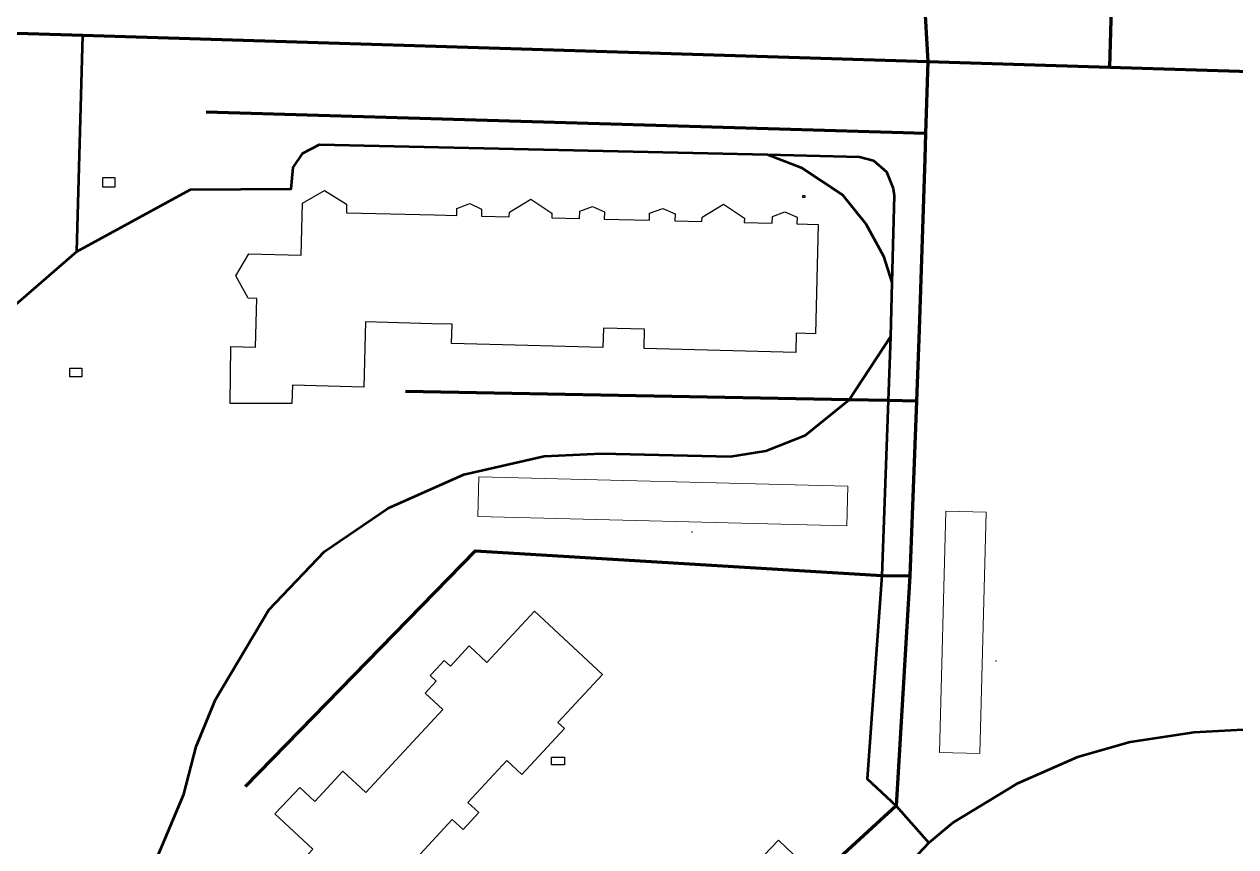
# Model space of a CAD drawing. Header units: centimetres. Extents: x 26.9 to 124.4, y 28.5 to 87.2.
# Drawn here: x 45.36 to 72.88, y 57.93 to 76.62 of the extents above; entities that cross this region are included whole.
import ezdxf
from ezdxf.lldxf.tags import DXFTag

# ---------------------------------------------------------------- set-up
doc = ezdxf.new("R2010")
doc.units = ezdxf.units.CM
doc.header["$MEASUREMENT"] = 0
doc.header["$XCLIPFRAME"] = 0
doc.layers.add('layer 1', color=7, linetype='Continuous')
tags = doc.linetypes.add('New Line11', pattern=[0.5, 0.1, -0.2, 0.1, -0.1]).pattern_tags.tags
tags[10:11] = [DXFTag(74, 4), DXFTag(75, 0), DXFTag(340, '0'), DXFTag(46, 1.0), DXFTag(50, 0.0), DXFTag(44, 0.0), DXFTag(45, 0.0)]
tags[8:9] = [DXFTag(74, 4), DXFTag(75, 0), DXFTag(340, '0'), DXFTag(46, 1.0), DXFTag(50, 0.0), DXFTag(44, 0.0), DXFTag(45, 0.0)]
tags[6:7] = [DXFTag(74, 4), DXFTag(75, 0), DXFTag(340, '0'), DXFTag(46, 1.0), DXFTag(50, 0.0), DXFTag(44, 0.0), DXFTag(45, 0.0)]
tags[4:5] = [DXFTag(74, 4), DXFTag(75, 0), DXFTag(340, '0'), DXFTag(46, 1.0), DXFTag(50, 0.0), DXFTag(44, 0.0), DXFTag(45, 0.0)]
tags = doc.linetypes.add('New Line12', pattern=[0.5, 0.1, -0.2, 0.1, -0.1]).pattern_tags.tags
tags[10:11] = [DXFTag(74, 4), DXFTag(75, 0), DXFTag(340, '0'), DXFTag(46, 1.0), DXFTag(50, 0.0), DXFTag(44, 0.0), DXFTag(45, 0.0)]
tags[8:9] = [DXFTag(74, 4), DXFTag(75, 0), DXFTag(340, '0'), DXFTag(46, 1.0), DXFTag(50, 0.0), DXFTag(44, 0.0), DXFTag(45, 0.0)]
tags[6:7] = [DXFTag(74, 4), DXFTag(75, 0), DXFTag(340, '0'), DXFTag(46, 1.0), DXFTag(50, 0.0), DXFTag(44, 0.0), DXFTag(45, 0.0)]
tags[4:5] = [DXFTag(74, 4), DXFTag(75, 0), DXFTag(340, '0'), DXFTag(46, 1.0), DXFTag(50, 0.0), DXFTag(44, 0.0), DXFTag(45, 0.0)]
tags = doc.linetypes.add('New Line13', pattern=[0.5, 0.1, -0.2, 0.1, -0.1]).pattern_tags.tags
tags[10:11] = [DXFTag(74, 4), DXFTag(75, 0), DXFTag(340, '0'), DXFTag(46, 1.0), DXFTag(50, 0.0), DXFTag(44, 0.0), DXFTag(45, 0.0)]
tags[8:9] = [DXFTag(74, 4), DXFTag(75, 0), DXFTag(340, '0'), DXFTag(46, 1.0), DXFTag(50, 0.0), DXFTag(44, 0.0), DXFTag(45, 0.0)]
tags[6:7] = [DXFTag(74, 4), DXFTag(75, 0), DXFTag(340, '0'), DXFTag(46, 1.0), DXFTag(50, 0.0), DXFTag(44, 0.0), DXFTag(45, 0.0)]
tags[4:5] = [DXFTag(74, 4), DXFTag(75, 0), DXFTag(340, '0'), DXFTag(46, 1.0), DXFTag(50, 0.0), DXFTag(44, 0.0), DXFTag(45, 0.0)]
tags = doc.linetypes.add('New Line16', pattern=[0.5, 0.1, -0.2, 0.1, -0.1]).pattern_tags.tags
tags[10:11] = [DXFTag(74, 4), DXFTag(75, 0), DXFTag(340, '0'), DXFTag(46, 1.0), DXFTag(50, 0.0), DXFTag(44, 0.0), DXFTag(45, 0.0)]
tags[8:9] = [DXFTag(74, 4), DXFTag(75, 0), DXFTag(340, '0'), DXFTag(46, 1.0), DXFTag(50, 0.0), DXFTag(44, 0.0), DXFTag(45, 0.0)]
tags[6:7] = [DXFTag(74, 4), DXFTag(75, 0), DXFTag(340, '0'), DXFTag(46, 1.0), DXFTag(50, 0.0), DXFTag(44, 0.0), DXFTag(45, 0.0)]
tags[4:5] = [DXFTag(74, 4), DXFTag(75, 0), DXFTag(340, '0'), DXFTag(46, 1.0), DXFTag(50, 0.0), DXFTag(44, 0.0), DXFTag(45, 0.0)]
tags = doc.linetypes.add('New Line18', pattern=[0.5, 0.1, -0.2, 0.1, -0.1]).pattern_tags.tags
tags[10:11] = [DXFTag(74, 4), DXFTag(75, 0), DXFTag(340, '0'), DXFTag(46, 1.0), DXFTag(50, 0.0), DXFTag(44, 0.0), DXFTag(45, 0.0)]
tags[8:9] = [DXFTag(74, 4), DXFTag(75, 0), DXFTag(340, '0'), DXFTag(46, 1.0), DXFTag(50, 0.0), DXFTag(44, 0.0), DXFTag(45, 0.0)]
tags[6:7] = [DXFTag(74, 4), DXFTag(75, 0), DXFTag(340, '0'), DXFTag(46, 1.0), DXFTag(50, 0.0), DXFTag(44, 0.0), DXFTag(45, 0.0)]
tags[4:5] = [DXFTag(74, 4), DXFTag(75, 0), DXFTag(340, '0'), DXFTag(46, 1.0), DXFTag(50, 0.0), DXFTag(44, 0.0), DXFTag(45, 0.0)]
picture_1 = doc.add_image_def('image11.jpg', size_in_pixel=(1392, 1017))
picture_2 = doc.add_image_def('image12.jpg', size_in_pixel=(1402, 1152))
picture_3 = doc.add_image_def('image13.jpg', size_in_pixel=(1546, 904))
picture_4 = doc.add_image_def('image18.jpg', size_in_pixel=(212, 218))
picture_5 = doc.add_image_def('image35.jpg', size_in_pixel=(25, 33))
picture_6 = doc.add_image_def('image40.jpg', size_in_pixel=(25, 33))

msp = doc.modelspace()

# ---------------------------------------------------------------- linework, layer by layer
at = {"layer": 'layer 1', "color": 7, "lineweight": 120}
for points, knots in [([(70.02, 75.645), (70.02, 75.645), (70.108, 78.884), (70.108, 78.884), (70.108, 78.884), (70.108, 78.884), (69.913, 80.028), (69.913, 80.028), (69.913, 80.028), (69.913, 80.028), (69.144, 80.667), (69.144, 80.667), (69.144, 80.667), (69.144, 80.667), (41.897, 81.338), (41.897, 81.338)], [0, 0, 0, 0, 0.2, 0.2, 0.2, 0.2, 0.4, 0.4, 0.4, 0.4, 0.6, 0.6, 0.6, 0.6, 1, 1, 1, 1]), ([(33.623, 76.309), (33.623, 76.309), (35.401, 76.393), (35.401, 76.393), (35.401, 76.393), (35.401, 76.393), (38.679, 76.619), (38.679, 76.619), (38.679, 76.619), (38.679, 76.619), (46.689, 76.371), (46.689, 76.371), (46.689, 76.371), (46.689, 76.371), (65.884, 75.78), (65.884, 75.78), (65.884, 75.78), (65.884, 75.78), (70.02, 75.645), (70.02, 75.645), (70.02, 75.645), (70.02, 75.645), (89.423, 75.052), (89.423, 75.052), (89.423, 75.052), (89.423, 75.052), (90.117, 75.031), (90.117, 75.031), (90.117, 75.031), (90.117, 75.031), (91.102, 75), (91.102, 75), (91.102, 75), (91.102, 75), (100.907, 74.697), (100.907, 74.697), (100.907, 74.697), (100.907, 74.697), (106.338, 74.53), (106.338, 74.53), (106.338, 74.53), (106.338, 74.53), (120.588, 73.664), (120.588, 73.664)], [0, 0, 0, 0, 0.083333, 0.083333, 0.083333, 0.083333, 0.166667, 0.166667, 0.166667, 0.166667, 0.25, 0.25, 0.25, 0.25, 0.333333, 0.333333, 0.333333, 0.333333, 0.416667, 0.416667, 0.416667, 0.416667, 0.5, 0.5, 0.5, 0.5, 0.583333, 0.583333, 0.583333, 0.583333, 0.666667, 0.666667, 0.666667, 0.666667, 0.75, 0.75, 0.75, 0.75, 0.833333, 0.833333, 0.833333, 0.833333, 1, 1, 1, 1])]:
    msp.add_open_spline(points, degree=3, knots=knots, dxfattribs=at)
at = {"layer": 'layer 1', "color": 9, "lineweight": 211}
for points, knots in [([(65.695, 79.05), (65.695, 79.05), (65.884, 75.78), (65.884, 75.78), (65.884, 75.78), (65.884, 75.78), (65.831, 74.143), (65.831, 74.143), (65.831, 74.143), (65.831, 74.143), (65.812, 73.575), (65.812, 73.575), (65.812, 73.575), (65.812, 73.575), (65.684, 69.682), (65.684, 69.682), (65.684, 69.682), (65.684, 69.682), (65.623, 68.06), (65.623, 68.06), (65.623, 68.06), (65.623, 68.06), (65.471, 64.089), (65.471, 64.089), (65.471, 64.089), (65.471, 64.089), (65.166, 58.862), (65.166, 58.862), (65.166, 58.862), (65.166, 58.862), (57.304, 51.649), (57.304, 51.649), (57.304, 51.649), (57.304, 51.649), (55.916, 50.38), (55.916, 50.38), (55.916, 50.38), (55.916, 50.38), (53.843, 48.38), (53.843, 48.38)], [0, 0, 0, 0, 0.090909, 0.090909, 0.090909, 0.090909, 0.181818, 0.181818, 0.181818, 0.181818, 0.272727, 0.272727, 0.272727, 0.272727, 0.363636, 0.363636, 0.363636, 0.363636, 0.454545, 0.454545, 0.454545, 0.454545, 0.545455, 0.545455, 0.545455, 0.545455, 0.636364, 0.636364, 0.636364, 0.636364, 0.727273, 0.727273, 0.727273, 0.727273, 0.818182, 0.818182, 0.818182, 0.818182, 1, 1, 1, 1]), ([(65.623, 68.06), (65.623, 68.06), (64.984, 68.072), (64.984, 68.072), (64.984, 68.072), (64.984, 68.072), (64.099, 68.089), (64.099, 68.089), (64.099, 68.089), (64.099, 68.089), (54.02, 68.277), (54.02, 68.277)], [0, 0, 0, 0, 0.25, 0.25, 0.25, 0.25, 0.5, 0.5, 0.5, 0.5, 1, 1, 1, 1]), ([(50.386, 59.297), (50.386, 59.297), (55.611, 64.659), (55.611, 64.659), (55.611, 64.659), (55.611, 64.659), (64.839, 64.097), (64.839, 64.097), (64.839, 64.097), (64.839, 64.097), (65.471, 64.089), (65.471, 64.089)], [0, 0, 0, 0, 0.25, 0.25, 0.25, 0.25, 0.5, 0.5, 0.5, 0.5, 1, 1, 1, 1])]:
    msp.add_open_spline(points, degree=3, knots=knots, dxfattribs=at)
at = {"layer": 'layer 1', "color": 7, "lineweight": 211}
for points, knots in [([(65.695, 79.05), (65.695, 79.05), (65.884, 75.78), (65.884, 75.78), (65.884, 75.78), (65.884, 75.78), (65.831, 74.143), (65.831, 74.143), (65.831, 74.143), (65.831, 74.143), (65.812, 73.575), (65.812, 73.575), (65.812, 73.575), (65.812, 73.575), (65.684, 69.682), (65.684, 69.682), (65.684, 69.682), (65.684, 69.682), (65.623, 68.06), (65.623, 68.06), (65.623, 68.06), (65.623, 68.06), (65.471, 64.089), (65.471, 64.089), (65.471, 64.089), (65.471, 64.089), (65.166, 58.862), (65.166, 58.862), (65.166, 58.862), (65.166, 58.862), (57.304, 51.649), (57.304, 51.649), (57.304, 51.649), (57.304, 51.649), (55.916, 50.38), (55.916, 50.38), (55.916, 50.38), (55.916, 50.38), (53.843, 48.38), (53.843, 48.38)], [0, 0, 0, 0, 0.090909, 0.090909, 0.090909, 0.090909, 0.181818, 0.181818, 0.181818, 0.181818, 0.272727, 0.272727, 0.272727, 0.272727, 0.363636, 0.363636, 0.363636, 0.363636, 0.454545, 0.454545, 0.454545, 0.454545, 0.545455, 0.545455, 0.545455, 0.545455, 0.636364, 0.636364, 0.636364, 0.636364, 0.727273, 0.727273, 0.727273, 0.727273, 0.818182, 0.818182, 0.818182, 0.818182, 1, 1, 1, 1]), ([(65.623, 68.06), (65.623, 68.06), (64.984, 68.072), (64.984, 68.072), (64.984, 68.072), (64.984, 68.072), (64.099, 68.089), (64.099, 68.089), (64.099, 68.089), (64.099, 68.089), (54.02, 68.277), (54.02, 68.277)], [0, 0, 0, 0, 0.25, 0.25, 0.25, 0.25, 0.5, 0.5, 0.5, 0.5, 1, 1, 1, 1]), ([(50.386, 59.297), (50.386, 59.297), (55.611, 64.659), (55.611, 64.659), (55.611, 64.659), (55.611, 64.659), (64.839, 64.097), (64.839, 64.097), (64.839, 64.097), (64.839, 64.097), (65.471, 64.089), (65.471, 64.089)], [0, 0, 0, 0, 0.25, 0.25, 0.25, 0.25, 0.5, 0.5, 0.5, 0.5, 1, 1, 1, 1])]:
    msp.add_open_spline(points, degree=3, knots=knots, dxfattribs=at)
at = {"layer": 'layer 1', "color": 11, "linetype": 'New Line16', "lineweight": 53}
msp.add_open_spline([(40.886, 55.65), (40.886, 55.65), (40.982, 61.454), (40.982, 61.454), (40.982, 61.454), (40.982, 61.454), (41.251, 63.559), (41.251, 63.559), (41.251, 63.559), (41.251, 63.559), (41.807, 65.393), (41.807, 65.393), (41.807, 65.393), (41.807, 65.393), (43.12, 67.983), (43.12, 67.983), (43.12, 67.983), (43.12, 67.983), (44.71, 69.867), (44.71, 69.867), (44.71, 69.867), (44.71, 69.867), (46.554, 71.458), (46.554, 71.458), (46.554, 71.458), (46.554, 71.458), (46.689, 76.371), (46.689, 76.371)], degree=3, knots=[0, 0, 0, 0, 0.125, 0.125, 0.125, 0.125, 0.25, 0.25, 0.25, 0.25, 0.375, 0.375, 0.375, 0.375, 0.5, 0.5, 0.5, 0.5, 0.625, 0.625, 0.625, 0.625, 0.75, 0.75, 0.75, 0.75, 1, 1, 1, 1], dxfattribs=at)
at = {"layer": 'layer 1', "color": 9, "lineweight": 211}
msp.add_open_spline([(65.831, 74.143), (65.831, 74.143), (49.488, 74.626), (49.488, 74.626)], degree=3, dxfattribs=at)
at = {"layer": 'layer 1', "color": 7, "lineweight": 211}
msp.add_open_spline([(65.831, 74.143), (65.831, 74.143), (49.488, 74.626), (49.488, 74.626)], degree=3, dxfattribs=at)
at = {"layer": 'layer 1', "color": 11, "linetype": 'New Line12', "lineweight": 53}
msp.add_open_spline([(46.554, 71.458), (46.554, 71.458), (49.136, 72.864), (49.136, 72.864), (49.136, 72.864), (49.136, 72.864), (51.42, 72.881), (51.42, 72.881), (51.42, 72.881), (51.42, 72.881), (51.469, 73.367), (51.469, 73.367), (51.469, 73.367), (51.469, 73.367), (51.688, 73.696), (51.688, 73.696), (51.688, 73.696), (51.688, 73.696), (52.063, 73.893), (52.063, 73.893), (52.063, 73.893), (52.063, 73.893), (62.237, 73.66), (62.237, 73.66), (62.237, 73.66), (62.237, 73.66), (64.333, 73.611), (64.333, 73.611), (64.333, 73.611), (64.333, 73.611), (64.648, 73.524), (64.648, 73.524), (64.648, 73.524), (64.648, 73.524), (64.944, 73.266), (64.944, 73.266), (64.944, 73.266), (64.944, 73.266), (65.094, 72.887), (65.094, 72.887), (65.094, 72.887), (65.094, 72.887), (65.118, 72.731), (65.118, 72.731), (65.118, 72.731), (65.118, 72.731), (65.067, 70.754), (65.067, 70.754), (65.067, 70.754), (65.067, 70.754), (65.036, 69.521), (65.036, 69.521), (65.036, 69.521), (65.036, 69.521), (64.984, 68.072), (64.984, 68.072), (64.984, 68.072), (64.984, 68.072), (64.839, 64.097), (64.839, 64.097), (64.839, 64.097), (64.839, 64.097), (64.506, 59.472), (64.506, 59.472), (64.506, 59.472), (64.506, 59.472), (65.166, 58.862), (65.166, 58.862), (65.166, 58.862), (65.166, 58.862), (65.905, 58.019), (65.905, 58.019)], degree=3, knots=[0, 0, 0, 0, 0.052632, 0.052632, 0.052632, 0.052632, 0.105263, 0.105263, 0.105263, 0.105263, 0.157895, 0.157895, 0.157895, 0.157895, 0.210526, 0.210526, 0.210526, 0.210526, 0.263158, 0.263158, 0.263158, 0.263158, 0.315789, 0.315789, 0.315789, 0.315789, 0.368421, 0.368421, 0.368421, 0.368421, 0.421053, 0.421053, 0.421053, 0.421053, 0.473684, 0.473684, 0.473684, 0.473684, 0.526316, 0.526316, 0.526316, 0.526316, 0.578947, 0.578947, 0.578947, 0.578947, 0.631579, 0.631579, 0.631579, 0.631579, 0.684211, 0.684211, 0.684211, 0.684211, 0.736842, 0.736842, 0.736842, 0.736842, 0.789474, 0.789474, 0.789474, 0.789474, 0.842105, 0.842105, 0.842105, 0.842105, 0.894737, 0.894737, 0.894737, 0.894737, 1, 1, 1, 1], dxfattribs=at)
at = {"layer": 'layer 1', "color": 11, "linetype": 'New Line18', "lineweight": 53}
msp.add_open_spline([(62.237, 73.66), (62.237, 73.66), (63.009, 73.368), (63.009, 73.368), (63.009, 73.368), (63.009, 73.368), (63.948, 72.743), (63.948, 72.743), (63.948, 72.743), (63.948, 72.743), (64.473, 72.091), (64.473, 72.091), (64.473, 72.091), (64.473, 72.091), (64.876, 71.354), (64.876, 71.354), (64.876, 71.354), (64.876, 71.354), (65.067, 70.754), (65.067, 70.754)], degree=3, knots=[0, 0, 0, 0, 0.166667, 0.166667, 0.166667, 0.166667, 0.333333, 0.333333, 0.333333, 0.333333, 0.5, 0.5, 0.5, 0.5, 0.666667, 0.666667, 0.666667, 0.666667, 1, 1, 1, 1], dxfattribs=at)
at = {"layer": 'layer 1', "color": 253, "lineweight": 25}
for points, knots in [([(50.038, 68.006), (50.038, 68.006), (51.438, 68.004), (51.438, 68.004), (51.438, 68.004), (51.438, 68.004), (51.449, 68.418), (51.449, 68.418), (51.449, 68.418), (51.449, 68.418), (53.071, 68.374), (53.071, 68.374), (53.071, 68.374), (53.071, 68.374), (53.11, 69.857), (53.11, 69.857), (53.11, 69.857), (53.11, 69.857), (53.617, 69.844), (53.617, 69.844), (53.617, 69.844), (53.617, 69.844), (54.616, 69.818), (54.616, 69.818), (54.616, 69.818), (54.616, 69.818), (55.076, 69.807), (55.076, 69.807), (55.076, 69.807), (55.076, 69.807), (55.065, 69.366), (55.065, 69.366), (55.065, 69.366), (55.065, 69.366), (56.794, 69.32), (56.794, 69.32), (56.794, 69.32), (56.794, 69.32), (58.503, 69.276), (58.503, 69.276), (58.503, 69.276), (58.503, 69.276), (58.515, 69.716), (58.515, 69.716), (58.515, 69.716), (58.515, 69.716), (59.45, 69.692), (59.45, 69.692), (59.45, 69.692), (59.45, 69.692), (59.438, 69.251), (59.438, 69.251), (59.438, 69.251), (59.438, 69.251), (61.163, 69.206), (61.163, 69.206), (61.163, 69.206), (61.163, 69.206), (62.881, 69.161), (62.881, 69.161), (62.881, 69.161), (62.881, 69.161), (62.893, 69.602), (62.893, 69.602), (62.893, 69.602), (62.893, 69.602), (63.331, 69.591), (63.331, 69.591), (63.331, 69.591), (63.331, 69.591), (63.39, 72.075), (63.39, 72.075), (63.39, 72.075), (63.39, 72.075), (62.908, 72.086), (62.908, 72.086), (62.908, 72.086), (62.908, 72.086), (62.912, 72.241), (62.912, 72.241), (62.912, 72.241), (62.912, 72.241), (62.636, 72.363), (62.636, 72.363), (62.636, 72.363), (62.636, 72.363), (62.351, 72.253), (62.351, 72.253), (62.351, 72.253), (62.351, 72.253), (62.348, 72.101), (62.348, 72.101), (62.348, 72.101), (62.348, 72.101), (61.714, 72.116), (61.714, 72.116), (61.714, 72.116), (61.714, 72.116), (61.716, 72.213), (61.716, 72.213), (61.716, 72.213), (61.716, 72.213), (61.239, 72.534), (61.239, 72.534), (61.239, 72.534), (61.239, 72.534), (60.755, 72.237), (60.755, 72.237), (60.755, 72.237), (60.755, 72.237), (60.751, 72.14), (60.751, 72.14), (60.751, 72.14), (60.751, 72.14), (60.136, 72.156), (60.136, 72.156), (60.136, 72.156), (60.136, 72.156), (60.141, 72.317), (60.141, 72.317), (60.141, 72.317), (60.141, 72.317), (59.862, 72.436), (59.862, 72.436), (59.862, 72.436), (59.862, 72.436), (59.563, 72.331), (59.563, 72.331), (59.563, 72.331), (59.563, 72.331), (59.56, 72.169), (59.56, 72.169), (59.56, 72.169), (59.56, 72.169), (58.534, 72.196), (58.534, 72.196), (58.534, 72.196), (58.534, 72.196), (58.538, 72.361), (58.538, 72.361), (58.538, 72.361), (58.538, 72.361), (58.267, 72.478), (58.267, 72.478), (58.267, 72.478), (58.267, 72.478), (57.977, 72.373), (57.977, 72.373), (57.977, 72.373), (57.977, 72.373), (57.973, 72.208), (57.973, 72.208), (57.973, 72.208), (57.973, 72.208), (57.343, 72.224), (57.343, 72.224), (57.343, 72.224), (57.343, 72.224), (57.345, 72.328), (57.345, 72.328), (57.345, 72.328), (57.345, 72.328), (56.868, 72.647), (56.868, 72.647), (56.868, 72.647), (56.868, 72.647), (56.378, 72.352), (56.378, 72.352), (56.378, 72.352), (56.378, 72.352), (56.376, 72.248), (56.376, 72.248), (56.376, 72.248), (56.376, 72.248), (55.743, 72.264), (55.743, 72.264), (55.743, 72.264), (55.743, 72.264), (55.747, 72.424), (55.747, 72.424), (55.747, 72.424), (55.747, 72.424), (55.482, 72.546), (55.482, 72.546), (55.482, 72.546), (55.482, 72.546), (55.186, 72.434), (55.186, 72.434), (55.186, 72.434), (55.186, 72.434), (55.183, 72.279), (55.183, 72.279), (55.183, 72.279), (55.183, 72.279), (54.679, 72.291), (54.679, 72.291), (54.679, 72.291), (54.679, 72.291), (52.674, 72.34), (52.674, 72.34), (52.674, 72.34), (52.674, 72.34), (52.68, 72.538), (52.68, 72.538), (52.68, 72.538), (52.68, 72.538), (52.179, 72.843), (52.179, 72.843), (52.179, 72.843), (52.179, 72.843), (51.677, 72.559), (51.677, 72.559), (51.677, 72.559), (51.677, 72.559), (51.648, 71.375), (51.648, 71.375), (51.648, 71.375), (51.648, 71.375), (50.462, 71.403), (50.462, 71.403), (50.462, 71.403), (50.462, 71.403), (50.161, 70.904), (50.161, 70.904), (50.161, 70.904), (50.161, 70.904), (50.442, 70.4), (50.442, 70.4), (50.442, 70.4), (50.442, 70.4), (50.641, 70.393), (50.641, 70.393), (50.641, 70.393), (50.641, 70.393), (50.611, 69.283), (50.611, 69.283), (50.611, 69.283), (50.611, 69.283), (50.053, 69.296), (50.053, 69.296), (50.053, 69.296), (50.053, 69.296), (50.038, 68.006), (50.038, 68.006)], [0, 0, 0, 0, 0.016129, 0.016129, 0.016129, 0.016129, 0.032258, 0.032258, 0.032258, 0.032258, 0.048387, 0.048387, 0.048387, 0.048387, 0.064516, 0.064516, 0.064516, 0.064516, 0.080645, 0.080645, 0.080645, 0.080645, 0.096774, 0.096774, 0.096774, 0.096774, 0.112903, 0.112903, 0.112903, 0.112903, 0.129032, 0.129032, 0.129032, 0.129032, 0.145161, 0.145161, 0.145161, 0.145161, 0.16129, 0.16129, 0.16129, 0.16129, 0.177419, 0.177419, 0.177419, 0.177419, 0.193548, 0.193548, 0.193548, 0.193548, 0.209677, 0.209677, 0.209677, 0.209677, 0.225806, 0.225806, 0.225806, 0.225806, 0.241935, 0.241935, 0.241935, 0.241935, 0.258065, 0.258065, 0.258065, 0.258065, 0.274194, 0.274194, 0.274194, 0.274194, 0.290323, 0.290323, 0.290323, 0.290323, 0.306452, 0.306452, 0.306452, 0.306452, 0.322581, 0.322581, 0.322581, 0.322581, 0.33871, 0.33871, 0.33871, 0.33871, 0.354839, 0.354839, 0.354839, 0.354839, 0.370968, 0.370968, 0.370968, 0.370968, 0.387097, 0.387097, 0.387097, 0.387097, 0.403226, 0.403226, 0.403226, 0.403226, 0.419355, 0.419355, 0.419355, 0.419355, 0.435484, 0.435484, 0.435484, 0.435484, 0.451613, 0.451613, 0.451613, 0.451613, 0.467742, 0.467742, 0.467742, 0.467742, 0.483871, 0.483871, 0.483871, 0.483871, 0.5, 0.5, 0.5, 0.5, 0.516129, 0.516129, 0.516129, 0.516129, 0.532258, 0.532258, 0.532258, 0.532258, 0.548387, 0.548387, 0.548387, 0.548387, 0.564516, 0.564516, 0.564516, 0.564516, 0.580645, 0.580645, 0.580645, 0.580645, 0.596774, 0.596774, 0.596774, 0.596774, 0.612903, 0.612903, 0.612903, 0.612903, 0.629032, 0.629032, 0.629032, 0.629032, 0.645161, 0.645161, 0.645161, 0.645161, 0.66129, 0.66129, 0.66129, 0.66129, 0.677419, 0.677419, 0.677419, 0.677419, 0.693548, 0.693548, 0.693548, 0.693548, 0.709677, 0.709677, 0.709677, 0.709677, 0.725806, 0.725806, 0.725806, 0.725806, 0.741935, 0.741935, 0.741935, 0.741935, 0.758065, 0.758065, 0.758065, 0.758065, 0.774194, 0.774194, 0.774194, 0.774194, 0.790323, 0.790323, 0.790323, 0.790323, 0.806452, 0.806452, 0.806452, 0.806452, 0.822581, 0.822581, 0.822581, 0.822581, 0.83871, 0.83871, 0.83871, 0.83871, 0.854839, 0.854839, 0.854839, 0.854839, 0.870968, 0.870968, 0.870968, 0.870968, 0.887097, 0.887097, 0.887097, 0.887097, 0.903226, 0.903226, 0.903226, 0.903226, 0.919355, 0.919355, 0.919355, 0.919355, 0.935484, 0.935484, 0.935484, 0.935484, 0.951613, 0.951613, 0.951613, 0.951613, 0.967742, 0.967742, 0.967742, 0.967742, 1, 1, 1, 1]), ([(51.088, 56.985), (51.088, 56.985), (52.696, 55.488), (52.696, 55.488), (52.696, 55.488), (52.696, 55.488), (53.542, 56.397), (53.542, 56.397), (53.542, 56.397), (53.542, 56.397), (53.66, 56.287), (53.66, 56.287), (53.66, 56.287), (53.66, 56.287), (54.712, 57.421), (54.712, 57.421), (54.712, 57.421), (54.712, 57.421), (54.347, 57.762), (54.347, 57.762), (54.347, 57.762), (54.347, 57.762), (55.079, 58.547), (55.079, 58.547), (55.079, 58.547), (55.079, 58.547), (55.324, 58.32), (55.324, 58.32), (55.324, 58.32), (55.324, 58.32), (55.684, 58.708), (55.684, 58.708), (55.684, 58.708), (55.684, 58.708), (55.435, 58.939), (55.435, 58.939), (55.435, 58.939), (55.435, 58.939), (56.319, 59.89), (56.319, 59.89), (56.319, 59.89), (56.319, 59.89), (56.661, 59.572), (56.661, 59.572), (56.661, 59.572), (56.661, 59.572), (57.633, 60.615), (57.633, 60.615), (57.633, 60.615), (57.633, 60.615), (57.481, 60.756), (57.481, 60.756), (57.481, 60.756), (57.481, 60.756), (58.492, 61.844), (58.492, 61.844), (58.492, 61.844), (58.492, 61.844), (56.945, 63.282), (56.945, 63.282), (56.945, 63.282), (56.945, 63.282), (55.867, 62.122), (55.867, 62.122), (55.867, 62.122), (55.867, 62.122), (55.464, 62.498), (55.464, 62.498), (55.464, 62.498), (55.464, 62.498), (55.036, 62.036), (55.036, 62.036), (55.036, 62.036), (55.036, 62.036), (54.899, 62.164), (54.899, 62.164), (54.899, 62.164), (54.899, 62.164), (54.731, 61.984), (54.731, 61.984), (54.731, 61.984), (54.731, 61.984), (54.58, 61.823), (54.58, 61.823), (54.58, 61.823), (54.58, 61.823), (54.717, 61.695), (54.717, 61.695), (54.717, 61.695), (54.717, 61.695), (54.467, 61.424), (54.467, 61.424), (54.467, 61.424), (54.467, 61.424), (54.869, 61.051), (54.869, 61.051), (54.869, 61.051), (54.869, 61.051), (53.116, 59.165), (53.116, 59.165), (53.116, 59.165), (53.116, 59.165), (52.597, 59.648), (52.597, 59.648), (52.597, 59.648), (52.597, 59.648), (51.958, 58.962), (51.958, 58.962), (51.958, 58.962), (51.958, 58.962), (51.615, 59.28), (51.615, 59.28), (51.615, 59.28), (51.615, 59.28), (51.349, 58.995), (51.349, 58.995), (51.349, 58.995), (51.349, 58.995), (51.052, 58.676), (51.052, 58.676), (51.052, 58.676), (51.052, 58.676), (51.916, 57.874), (51.916, 57.874), (51.916, 57.874), (51.916, 57.874), (51.088, 56.985), (51.088, 56.985)], [0, 0, 0, 0, 0.030303, 0.030303, 0.030303, 0.030303, 0.060606, 0.060606, 0.060606, 0.060606, 0.090909, 0.090909, 0.090909, 0.090909, 0.121212, 0.121212, 0.121212, 0.121212, 0.151515, 0.151515, 0.151515, 0.151515, 0.181818, 0.181818, 0.181818, 0.181818, 0.212121, 0.212121, 0.212121, 0.212121, 0.242424, 0.242424, 0.242424, 0.242424, 0.272727, 0.272727, 0.272727, 0.272727, 0.30303, 0.30303, 0.30303, 0.30303, 0.333333, 0.333333, 0.333333, 0.333333, 0.363636, 0.363636, 0.363636, 0.363636, 0.393939, 0.393939, 0.393939, 0.393939, 0.424242, 0.424242, 0.424242, 0.424242, 0.454545, 0.454545, 0.454545, 0.454545, 0.484848, 0.484848, 0.484848, 0.484848, 0.515152, 0.515152, 0.515152, 0.515152, 0.545455, 0.545455, 0.545455, 0.545455, 0.575758, 0.575758, 0.575758, 0.575758, 0.606061, 0.606061, 0.606061, 0.606061, 0.636364, 0.636364, 0.636364, 0.636364, 0.666667, 0.666667, 0.666667, 0.666667, 0.69697, 0.69697, 0.69697, 0.69697, 0.727273, 0.727273, 0.727273, 0.727273, 0.757576, 0.757576, 0.757576, 0.757576, 0.787879, 0.787879, 0.787879, 0.787879, 0.818182, 0.818182, 0.818182, 0.818182, 0.848485, 0.848485, 0.848485, 0.848485, 0.878788, 0.878788, 0.878788, 0.878788, 0.909091, 0.909091, 0.909091, 0.909091, 0.939394, 0.939394, 0.939394, 0.939394, 1, 1, 1, 1])]:
    msp.add_open_spline(points, degree=3, knots=knots, dxfattribs=at)
at = {"layer": 'layer 1', "color": 11, "linetype": 'New Line11', "lineweight": 53}
msp.add_open_spline([(45.816, 55.521), (45.816, 55.521), (46.789, 56.076), (46.789, 56.076), (46.789, 56.076), (46.789, 56.076), (47.558, 56.556), (47.558, 56.556), (47.558, 56.556), (47.558, 56.556), (48.133, 57.114), (48.133, 57.114), (48.133, 57.114), (48.133, 57.114), (48.984, 59.13), (48.984, 59.13), (48.984, 59.13), (48.984, 59.13), (49.264, 60.213), (49.264, 60.213), (49.264, 60.213), (49.264, 60.213), (49.7, 61.281), (49.7, 61.281), (49.7, 61.281), (49.7, 61.281), (50.913, 63.318), (50.913, 63.318), (50.913, 63.318), (50.913, 63.318), (52.177, 64.642), (52.177, 64.642), (52.177, 64.642), (52.177, 64.642), (53.625, 65.627), (53.625, 65.627), (53.625, 65.627), (53.625, 65.627), (55.342, 66.39), (55.342, 66.39), (55.342, 66.39), (55.342, 66.39), (57.166, 66.809), (57.166, 66.809), (57.166, 66.809), (57.166, 66.809), (58.467, 66.871), (58.467, 66.871), (58.467, 66.871), (58.467, 66.871), (61.398, 66.798), (61.398, 66.798), (61.398, 66.798), (61.398, 66.798), (62.2, 66.926), (62.2, 66.926), (62.2, 66.926), (62.2, 66.926), (63.107, 67.286), (63.107, 67.286), (63.107, 67.286), (63.107, 67.286), (64.099, 68.089), (64.099, 68.089), (64.099, 68.089), (64.099, 68.089), (65.036, 69.521), (65.036, 69.521)], degree=3, knots=[0, 0, 0, 0, 0.055556, 0.055556, 0.055556, 0.055556, 0.111111, 0.111111, 0.111111, 0.111111, 0.166667, 0.166667, 0.166667, 0.166667, 0.222222, 0.222222, 0.222222, 0.222222, 0.277778, 0.277778, 0.277778, 0.277778, 0.333333, 0.333333, 0.333333, 0.333333, 0.388889, 0.388889, 0.388889, 0.388889, 0.444444, 0.444444, 0.444444, 0.444444, 0.5, 0.5, 0.5, 0.5, 0.555556, 0.555556, 0.555556, 0.555556, 0.611111, 0.611111, 0.611111, 0.611111, 0.666667, 0.666667, 0.666667, 0.666667, 0.722222, 0.722222, 0.722222, 0.722222, 0.777778, 0.777778, 0.777778, 0.777778, 0.833333, 0.833333, 0.833333, 0.833333, 0.888889, 0.888889, 0.888889, 0.888889, 1, 1, 1, 1], dxfattribs=at)
at = {"layer": 'layer 1', "color": 35, "lineweight": 9}
for points in [[(55.659, 65.439), (55.659, 65.439), (64.041, 65.227), (64.041, 65.227), (64.041, 65.227), (64.041, 65.227), (64.065, 66.123), (64.065, 66.123), (64.065, 66.123), (64.065, 66.123), (55.681, 66.335), (55.681, 66.335), (55.681, 66.335), (55.681, 66.335), (55.659, 65.439), (55.659, 65.439)], [(66.146, 60.074), (66.146, 60.074), (67.062, 60.05), (67.062, 60.05), (67.062, 60.05), (67.062, 60.05), (67.205, 65.535), (67.205, 65.535), (67.205, 65.535), (67.205, 65.535), (66.29, 65.559), (66.29, 65.559), (66.29, 65.559), (66.29, 65.559), (66.146, 60.074), (66.146, 60.074)], [(58.979, 54.405), (58.979, 54.405), (59.632, 53.782), (59.632, 53.782), (59.632, 53.782), (59.632, 53.782), (63.142, 57.457), (63.142, 57.457), (63.142, 57.457), (63.142, 57.457), (62.49, 58.08), (62.49, 58.08), (62.49, 58.08), (62.49, 58.08), (58.979, 54.405), (58.979, 54.405)]]:
    msp.add_open_spline(points, degree=3, knots=[0, 0, 0, 0, 0.2, 0.2, 0.2, 0.2, 0.4, 0.4, 0.4, 0.4, 0.6, 0.6, 0.6, 0.6, 1, 1, 1, 1], dxfattribs=at)
at = {"layer": 'layer 1', "color": 11, "linetype": 'New Line13', "lineweight": 53}
msp.add_open_spline([(77.961, 60.455), (77.961, 60.455), (77.228, 60.487), (77.228, 60.487), (77.228, 60.487), (77.228, 60.487), (73.049, 60.592), (73.049, 60.592), (73.049, 60.592), (73.049, 60.592), (71.925, 60.528), (71.925, 60.528), (71.925, 60.528), (71.925, 60.528), (70.476, 60.307), (70.476, 60.307), (70.476, 60.307), (70.476, 60.307), (69.284, 59.966), (69.284, 59.966), (69.284, 59.966), (69.284, 59.966), (67.903, 59.363), (67.903, 59.363), (67.903, 59.363), (67.903, 59.363), (66.455, 58.481), (66.455, 58.481), (66.455, 58.481), (66.455, 58.481), (65.905, 58.019), (65.905, 58.019), (65.905, 58.019), (65.905, 58.019), (57.405, 49.003), (57.405, 49.003), (57.405, 49.003), (57.405, 49.003), (56.603, 48.153), (56.603, 48.153)], degree=3, knots=[0, 0, 0, 0, 0.090909, 0.090909, 0.090909, 0.090909, 0.181818, 0.181818, 0.181818, 0.181818, 0.272727, 0.272727, 0.272727, 0.272727, 0.363636, 0.363636, 0.363636, 0.363636, 0.454545, 0.454545, 0.454545, 0.454545, 0.545455, 0.545455, 0.545455, 0.545455, 0.636364, 0.636364, 0.636364, 0.636364, 0.727273, 0.727273, 0.727273, 0.727273, 0.818182, 0.818182, 0.818182, 0.818182, 1, 1, 1, 1], dxfattribs=at)

# ---------------------------------------------------------------- pictures from other files: only their frames are drawn
at = {"layer": 'layer 1', "color": 11}
image = msp.add_image(picture_2, insert=(46.491, 57.955), size_in_units=(19.472, 16), dxfattribs=at)
image.set_boundary_path([(46.49, 57.96), (65.97, 73.96)])
image.dxf.flags = 3
image = msp.add_image(picture_4, insert=(62.174, 70.691), size_in_units=(2.944, 3.028), dxfattribs=at)
image.set_boundary_path([(62.17, 70.69), (65.13, 73.72)])
image.dxf.flags = 3
at = {"layer": 'layer 1', "color": 7}
image = msp.add_image(picture_1, insert=(45.753, 55.458), size_in_units=(19.333, 14.125), dxfattribs=at)
image.set_boundary_path([(45.75, 55.46), (65.1, 69.58)])
image.dxf.flags = 3
at = {"layer": 'layer 1', "color": 96}
image = msp.add_image(picture_5, insert=(59.686, 65.547), size_in_units=(0.347, 0.458), dxfattribs=at)
image.set_boundary_path([(59.69, 65.55), (60.03, 66.01)])
image.dxf.flags = 3
image = msp.add_image(picture_6, insert=(66.498, 62.57), size_in_units=(0.347, 0.458), dxfattribs=at)
image.set_boundary_path([(66.5, 62.57), (66.85, 63.04)])
image.dxf.flags = 3
at = {"layer": 'layer 1', "color": 11}
image = msp.add_image(picture_3, insert=(56.54, 48.089), size_in_units=(21.472, 12.556), dxfattribs=at)
image.set_boundary_path([(56.54, 48.09), (78.02, 60.66)])
image.dxf.flags = 3

doc.saveas('drawing.dxf')
